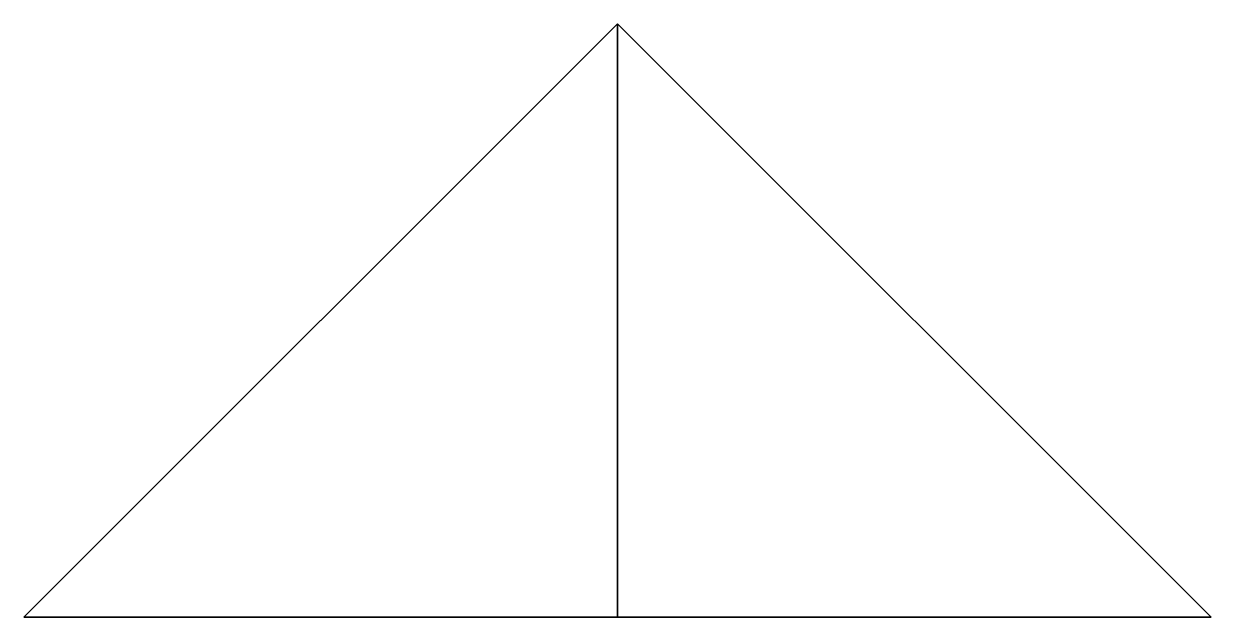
# Model space of a CAD drawing. Header units: centimetres. Extents: x -7.2 to 7.1, y -3.6 to 3.6.
import ezdxf

# ---------------------------------------------------------------- set-up
doc = ezdxf.new("R2010")
doc.units = ezdxf.units.CM
doc.header["$MEASUREMENT"] = 0

msp = doc.modelspace()

# ---------------------------------------------------------------- meshes
at = {"color": 251, "true_color": 0x666666}
mesh = msp.add_polyface(dxfattribs=at)
corners = [(-0.072, -3.585, -7.172), (-0.072, -3.585, -7.172), (-0.072, -3.585, -7.172), (-7.241, -3.585, -0.002), (-7.241, -3.585, -0.002), (-7.241, -3.585, -0.002), (-0.072, -3.585, 7.167), (-0.072, -3.585, 7.167), (-0.072, -3.585, 7.167), (7.098, -3.585, -0.002), (7.098, -3.585, -0.002), (7.098, -3.585, -0.002), (-0.072, 3.585, -0.002), (-0.072, 3.585, -0.002), (-0.072, 3.585, -0.002), (-0.072, 3.585, -0.002)]
mesh.append_faces([[corners[k] for k in face] for face in [(0, 9, 3), (3, 9, 6), (1, 4, 12), (5, 7, 13), (8, 10, 14), (11, 2, 15)]], dxfattribs={"color": 251})

doc.saveas('drawing.dxf')
